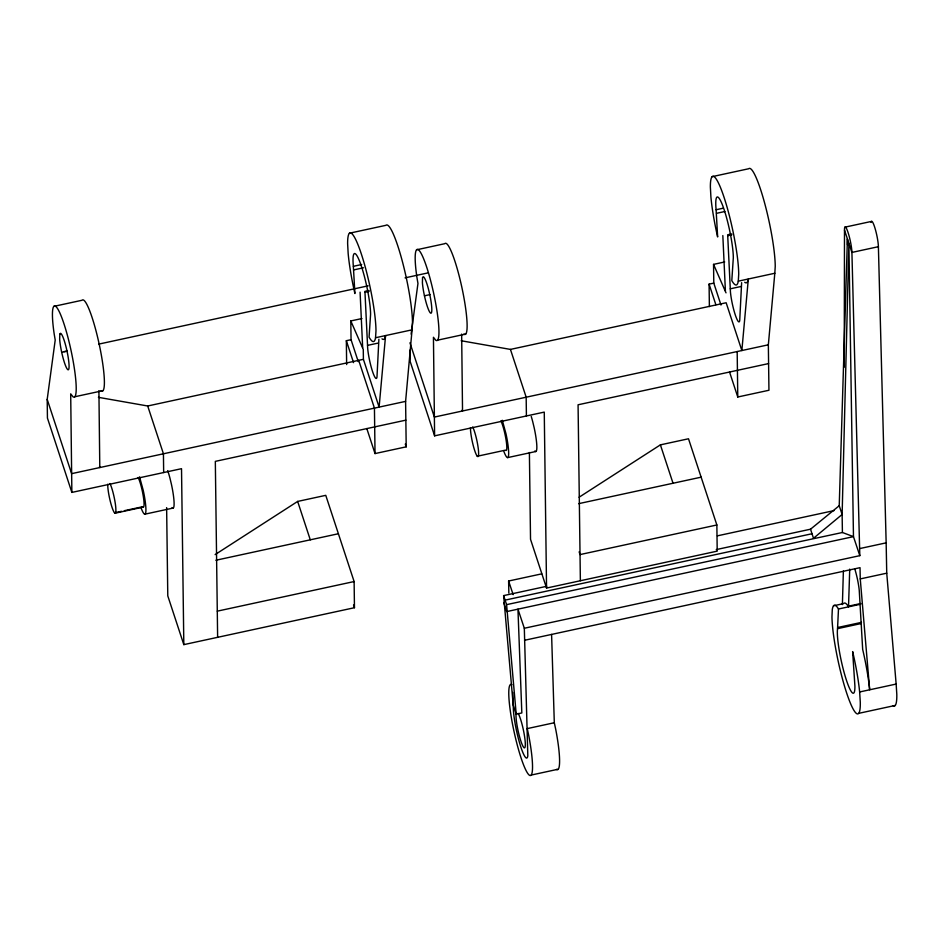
<?xml version="1.0" encoding="UTF-8"?>
<svg xmlns="http://www.w3.org/2000/svg" width="944" height="944" viewBox="0 0 944 944"><rect width="100%" height="100%" fill="white"/><g stroke="black" fill="none" stroke-linecap="round" stroke-linejoin="round"><path stroke-width="1.42" d="M844.231 367.192L844.491 230.1A14.573 2.124 77.8 0 1 848.031 232.401A14.573 2.124 77.8 0 1 851.913 252.426L859.807 555.662L524.321 628.256L527.814 755.766A28.757 4.201 77.8 0 1 520.026 744.415A28.757 4.201 77.8 0 1 513.324 707.929L512.722 692.424M842.39 604.597L843.381 571.049M859.807 555.662L853.47 536.64L842.414 532.499L842.131 514.468L839.228 505.724L847.417 238.879L847.476 244.767M838.484 609.01A55.59 8.118 77.8 0 0 832.278 609.682L831.959 616.975A55.59 8.118 77.8 0 0 846.768 693.344A55.59 8.118 77.8 0 0 860.291 702.159L859.642 691.964A55.59 8.118 77.8 0 0 852.644 651.596L854.898 685.958A34.456 5.027 77.8 0 1 845.376 676.872A34.456 5.027 77.8 0 1 837.54 628.657L838.484 609.01L860.763 604.184M833.528 605.788L843.558 603.617A55.59 8.118 77.8 0 1 848.514 606.839L849.73 569.114M378.886 339.25L376.975 377.175A18.833 2.749 77.8 0 1 372.396 371.063A18.833 2.749 77.8 0 1 367.7 348.643L364.927 291.366L369.01 290.481M741.63 282.669L739.718 320.606A18.833 2.749 77.8 0 1 735.14 314.482A18.833 2.749 77.8 0 1 730.444 292.062L727.671 234.785L731.753 233.911M375.547 337.74L375.983 330.825A55.59 8.118 77.8 0 0 361.587 254.75A55.59 8.118 77.8 0 0 347.628 243.611L348.159 253.499A55.59 8.118 77.8 0 0 354.897 293.537L353.351 266.314A34.456 5.027 77.8 0 1 360.525 263.742A34.456 5.027 77.8 0 1 370.591 314.234L369.069 337.138A55.59 8.118 77.8 0 0 375.547 337.74L412.068 329.834L412.493 322.919A55.59 8.118 77.8 0 0 401.778 259.234A55.59 8.118 77.8 0 0 385.931 225.321L349.422 233.215M738.291 281.17L738.715 274.244A55.59 8.118 77.8 0 0 724.331 198.169A55.59 8.118 77.8 0 0 710.372 187.042L710.903 196.93A55.59 8.118 77.8 0 0 717.641 236.956L716.095 209.745A34.456 5.027 77.8 0 1 723.269 207.173A34.456 5.027 77.8 0 1 733.323 257.665L731.812 280.569A55.59 8.118 77.8 0 0 738.291 281.17L774.812 273.264L775.236 266.35A55.59 8.118 77.8 0 0 764.522 202.665A55.59 8.118 77.8 0 0 748.675 168.752L712.165 176.646M366.803 428.552L375.028 453.58L406.203 446.831L405.601 401.377L412.068 329.834M729.547 371.983L737.771 396.999L768.947 390.261L768.345 344.808L774.812 273.264M71.862 492.414L47.436 418.074L47.2 399.383L55.212 340.041L54.209 334.152A46.622 6.797 77.8 0 1 57.206 308.074A46.622 6.797 77.8 0 1 73.195 361.387A46.622 6.797 77.8 0 1 72.983 396.763L70.694 393.849L71.862 492.414L181.519 468.684L183.82 644.634L354.46 607.712L354.118 581.551L325.763 495.34L297.655 501.429L215.114 554.612M411.112 334.129L417.956 283.471L416.953 277.571A46.622 6.797 77.8 0 1 419.95 251.493A46.622 6.797 77.8 0 1 435.939 304.818A46.622 6.797 77.8 0 1 435.727 340.194L433.438 337.279L434.606 435.845L544.263 412.103L546.552 588.065L717.204 551.143L716.862 524.982L688.506 438.771L660.399 444.86L579.085 497.24M716.26 549.597L810.53 529.206L839.228 505.724M53.855 306.363L82.022 300.275A46.622 6.797 77.8 0 1 99.45 345.421A46.622 6.797 77.8 0 1 101.15 390.674M416.587 249.794L444.766 243.694A46.622 6.797 77.8 0 1 462.182 288.852A46.622 6.797 77.8 0 1 463.893 334.093M353.351 266.314L361.682 264.521M353.776 269.89L363.487 267.789M716.095 209.745L723.033 208.246M64.322 351.557L67.201 350.944M98.825 344.1L368.195 285.831M405.07 277.855L427.549 272.993M61.714 352.372L67.354 351.156M716.52 213.32L724.839 211.515M364.974 292.286L369.069 291.413M424.458 295.802L430.086 294.587M727.718 235.717L731.812 234.832M358.248 361.623L351.05 339.698L350.802 320.948L361.953 318.541M844.904 227.162L871.383 221.439M74.788 396.751L102.967 390.663M720.992 305.054L713.794 283.117L713.546 264.379L724.697 261.96M367.523 345.386L378.414 343.026M437.532 340.182L465.711 334.082M871.052 222.454A14.573 2.124 77.8 0 1 875.005 228.212A14.573 2.124 77.8 0 1 878.392 246.691L851.913 252.426L844.491 230.1M98.412 397.33L147.701 405.991L363.405 359.322L363.275 349.422L350.802 320.948M730.267 288.817L741.158 286.457M461.156 340.749L510.444 349.41L726.148 302.753L741.854 350.543L748.321 278.999A55.59 8.118 77.8 0 1 744.745 282.268M405.601 401.377L71.626 473.652L47.2 399.383M405.849 420.151L215.326 461.368L217.627 637.318M768.345 344.808L434.37 417.071L409.944 342.814M768.593 363.582L578.07 404.787L580.371 580.749M114.543 512.816L121.575 511.294M124.396 510.68L142.709 506.727A16.06 2.348 77.8 0 0 143.37 496.745A16.06 2.348 77.8 0 0 138.143 477.452M115.239 513.17L143.405 507.081M144.951 514.161L173.13 508.061M477.275 456.247L505.453 450.146A16.06 2.348 77.8 0 0 506.114 440.175A16.06 2.348 77.8 0 0 500.886 420.871M507.695 457.592L535.873 451.492M215.869 560.252L338.4 533.738M578.613 503.671L701.144 477.168M217.285 611.157L354.118 581.551M716.862 524.982L580.029 554.588L579.132 551.851M508.84 593.033L508.615 581.02L541.726 573.858M717.393 535.838L834.024 510.61M524.321 628.256L517.949 609.151L521.831 712.956L516.203 714.171L513.229 705.133L503.624 595.605L546.729 586.283M505.111 600.124L812.017 533.738M516.203 714.171L506.598 604.644L842.414 532.499M859.677 548.582L886.156 542.847L878.392 246.691M524.545 640.28L860.031 567.674L860.255 578.908L869.672 689.793A55.59 8.118 77.8 0 0 862.674 649.425L859.241 590.307A18.833 2.749 77.8 0 0 854.863 569.185M860.255 578.908L886.735 573.185L886.156 542.847M848.55 606.166L860.798 603.511M837.906 627.465L861.494 622.367M837.54 628.657L861.14 623.547M551.591 634.427L554.305 722.75L527.259 728.603L528.664 735.175A46.622 6.809 77.8 0 1 529.442 775.248A46.622 6.809 77.8 0 1 512.639 724.756A46.622 6.809 77.8 0 1 511.872 684.671M859.642 691.964L896.151 684.058L886.735 573.185M531.212 775.059L558.258 769.207M858.71 713.345L895.231 705.439M346.649 364.573L346.342 340.701L351.05 339.698M709.381 306.599L709.086 284.132L713.794 283.117M713.546 264.379L726.019 292.852M502.291 420.269L505.984 433.792A23.305 3.398 77.8 0 1 508.568 455.468A23.305 3.398 77.8 0 1 503.943 451.633M139.547 476.838L143.24 490.373A23.305 3.398 77.8 0 1 145.824 512.037A23.305 3.398 77.8 0 1 141.199 508.214M508.615 581.02L513.158 594.661M810.53 529.206L813.504 538.281L842.131 514.468L848.892 243.34L853.47 536.64L506.68 611.594L503.707 602.555M709.086 284.132L715.847 304.7M660.399 444.86L673.025 483.234M510.444 349.41L526.174 397.188L526.41 415.962M546.552 588.065L530.528 539.307L529.395 452.518M503.624 595.605L506.598 604.644M434.606 435.845L410.18 361.505L410.038 350M405.283 444.058L406.203 446.831M363.405 359.322L379.11 407.112L385.577 335.568A55.59 8.118 77.8 0 1 382.001 338.837M358.708 360.348L374.438 408.127L375.028 453.58M346.342 340.701L353.552 362.649M353.54 604.939L354.46 607.712M297.655 501.429L310.281 539.815M147.701 405.991L163.43 453.769L163.666 472.543M183.82 644.634L167.784 595.876L166.628 507.624M462.23 410.038L462.536 410.97L461.651 334.082M99.486 466.607L99.793 467.54L98.908 390.651M554.305 722.75L555.721 729.323A46.622 6.809 77.8 0 1 556.488 769.407M896.151 684.058L896.8 694.253A55.59 8.118 77.8 0 1 893.107 705.675M722.833 235.575L725.405 290.988M360.089 292.156L362.661 347.557M470.466 427.667L470.537 430.311A16.06 2.348 77.8 0 0 474.856 451.02A16.06 2.348 77.8 0 0 478.643 454.147L478.561 451.503A16.06 2.348 77.8 0 0 472.708 426.971M107.722 484.248L107.805 486.88A16.06 2.348 77.8 0 0 112.112 507.589A16.06 2.348 77.8 0 0 115.9 510.716L115.817 508.084A16.06 2.348 77.8 0 0 109.964 483.54M737.181 351.546L737.771 396.999M167.713 470.619A23.305 3.398 77.8 0 1 170.026 478.419L171.419 484.272A23.305 3.398 77.8 0 1 172.115 507.553M531.236 416.446A23.305 3.398 77.8 0 1 532.758 421.838L534.162 427.703A23.305 3.398 77.8 0 1 534.859 450.984M518.197 713.44A18.29 2.667 77.8 0 1 525.124 740.839A18.29 2.667 77.8 0 1 520.793 740.863A18.29 2.667 77.8 0 1 516.12 713.452M59.802 334.176L59.661 339.25A18.644 2.726 77.8 0 0 66.458 367.747A18.644 2.726 77.8 0 0 67.874 355.487A18.644 2.726 77.8 0 0 60.345 333.338L59.802 334.176M422.546 277.607L422.405 282.681A18.644 2.726 77.8 0 0 429.201 311.166A18.644 2.726 77.8 0 0 430.617 298.918A18.644 2.726 77.8 0 0 423.089 276.769L422.546 277.607"/></g></svg>
